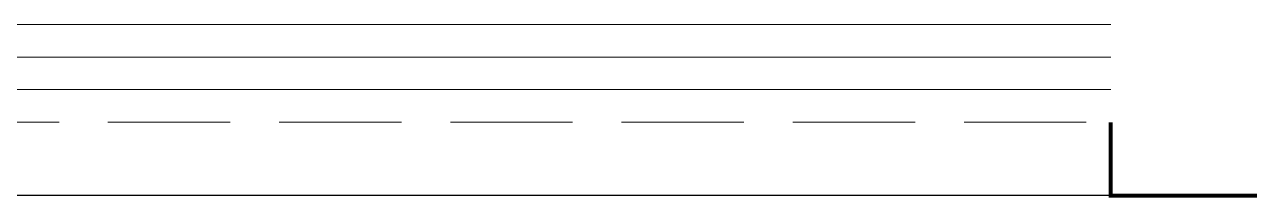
# Model space of a CAD drawing. Extents: x 5031545 to 5313844, y -886381 to -283477.
# Drawn here: x 5119242 to 5121746, y -848447 to -848093 of the extents above; entities that cross this region are included whole.
import ezdxf

# ---------------------------------------------------------------- set-up
doc = ezdxf.new("R2010")
doc.units = 0
doc.header["$LTSCALE"] = 1000
doc.header["$MEASUREMENT"] = 0
doc.linetypes.add('DASH', pattern=[0.35, 0.25, -0.1])
doc.layers.get('0').update_dxf_attribs({"linetype": 'CONTINUOUS'})
doc.layers.add('$RECOVER_210609100354-0', color=7, linetype='CONTINUOUS')
doc.layers.add('看线', color=185, linetype='CONTINUOUS')
doc.layers.add('平面-栏杆', color=56, linetype='CONTINUOUS', lineweight=15)
doc.layers.add('平面-看线', color=252, linetype='CONTINUOUS', lineweight=15)

# ---------------------------------------------------------------- blocks, each defined once
blk = doc.blocks.new('A$C547B2CCF')
at = {"layer": '$RECOVER_210609100354-0', "color": 252, "const_width": 8}
blk.add_lwpolyline([(46300, 1900), (46300, 1750), (45150, 1750), (45150, 1900)], dxfattribs=at)
at = {"layer": '平面-栏杆', "color": 252}
for points in [[(40650, 2033.3), (45150, 2033.3)], [(40650, 1966.7), (45150, 1966.7)]]:
    blk.add_lwpolyline(points, dxfattribs=at)
at = {"layer": '平面-看线', "color": 252}
blk.add_lwpolyline([(40650, 2100), (45150, 2100)], dxfattribs=at)
at = {"layer": '平面-看线', "color": 252, "linetype": 'DASH'}
blk.add_lwpolyline([(40650, 1900), (45150, 1900)], dxfattribs=at)
at = {"layer": '看线', "color": 252, "ltscale": 0.5}
blk.add_lwpolyline([(45150, 1750), (40650, 1750)], dxfattribs=at)

msp = doc.modelspace()

# ---------------------------------------------------------------- block references
at = {"color": 2}
msp.add_blockref('A$C547B2CCF', (5076312.6, -850193.3), dxfattribs=at)

doc.saveas('drawing.dxf')
